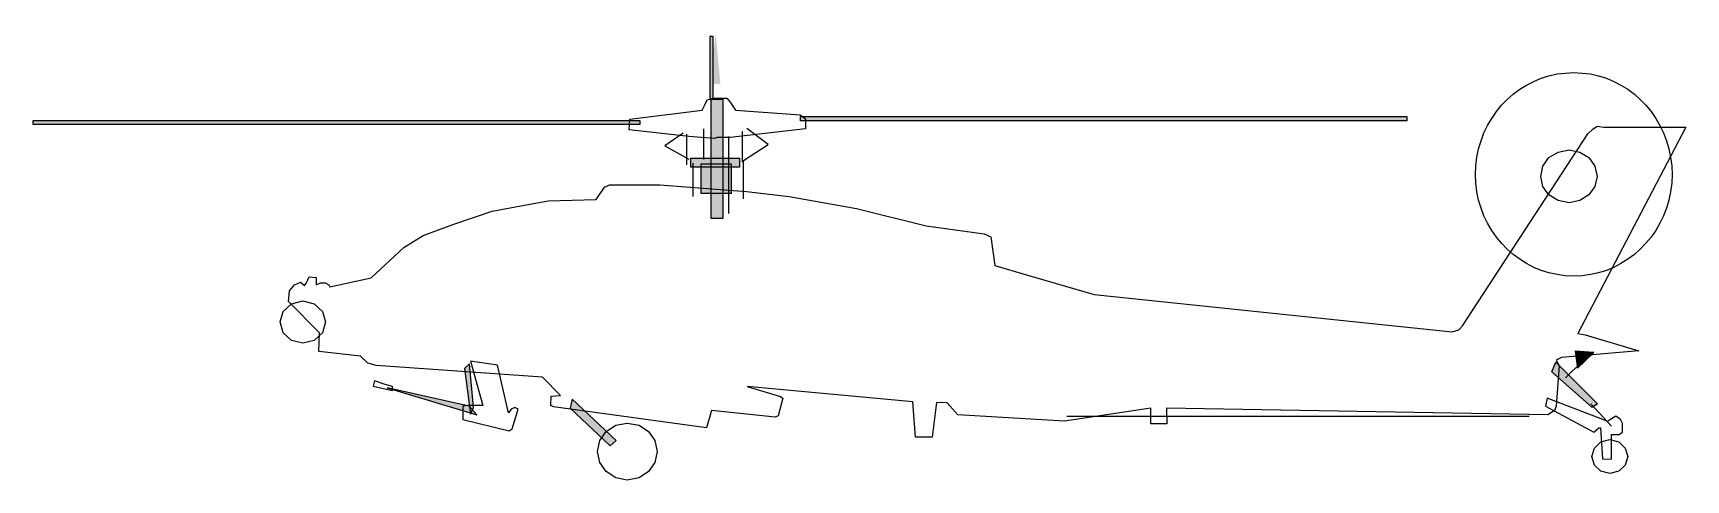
# Model space of a CAD drawing. Extents: x 24658 to 25681, y 5790 to 6067.
import ezdxf

# ---------------------------------------------------------------- set-up
doc = ezdxf.new("R2010")
doc.units = 0
doc.header["$MEASUREMENT"] = 0
doc.layers.add('LAYER_1', color=7, linetype='CONTINUOUS')

msp = doc.modelspace()

# ---------------------------------------------------------------- linework, layer by layer
at = {"layer": 'LAYER_1', "linetype": 'CONTINUOUS'}
for points in [[(25077, 6026), (25079.1, 6026), (25079.1, 6064.6), (25077, 6064.6), (25077, 6026)], [(25671.9, 5979.3), (25671.7, 5973.9), (25671, 5968.6), (25670, 5963.4), (25668.5, 5958.5), (25666.6, 5953.7), (25664.4, 5949.1), (25661.9, 5944.7), (25659, 5940.5), (25655.8, 5936.7), (25652.3, 5933.1), (25648.6, 5929.8), (25644.6, 5926.8), (25640.3, 5924.1), (25635.9, 5921.8), (25631.3, 5919.9), (25626.4, 5918.4), (25621.5, 5917.3), (25616.4, 5916.6), (25611.1, 5916.4), (25605.9, 5916.6), (25600.8, 5917.3), (25595.8, 5918.4), (25591, 5919.9), (25586.4, 5921.8), (25581.9, 5924.1), (25577.7, 5926.8), (25573.7, 5929.8), (25570, 5933.1), (25566.5, 5936.7), (25563.3, 5940.5), (25560.4, 5944.7), (25557.8, 5949.1), (25555.6, 5953.7), (25553.8, 5958.5), (25552.3, 5963.4), (25551.2, 5968.6), (25550.6, 5973.9), (25550.3, 5979.3), (25550.3, 5979.3), (25550.6, 5984.7), (25551.2, 5990.1), (25552.3, 5995.2), (25553.8, 6000.2), (25555.6, 6005), (25557.8, 6009.6), (25560.4, 6014), (25563.3, 6018.2), (25566.5, 6022.1), (25570, 6025.7), (25573.7, 6029), (25577.7, 6032), (25581.9, 6034.6), (25586.4, 6036.9), (25591, 6038.8), (25595.8, 6040.3), (25600.8, 6041.5), (25605.9, 6042.1), (25611.1, 6042.4), (25616.4, 6042.1), (25621.5, 6041.5), (25626.4, 6040.3), (25631.3, 6038.8), (25635.9, 6036.9), (25640.3, 6034.6), (25644.6, 6032), (25648.6, 6029), (25652.3, 6025.7), (25655.8, 6022.1), (25659, 6018.2), (25661.9, 6014), (25664.4, 6009.6), (25666.6, 6005), (25668.5, 6000.2), (25670, 5995.2), (25671, 5990.1), (25671.7, 5984.7), (25671.9, 5979.3), (25671.9, 5979.3)], [(25079.8, 6001.6), (25063.9, 6002.8), (25027, 6006.9), (25027.5, 6013.5), (25072.3, 6019.1), (25074.3, 6023.2), (25075.4, 6025.5), (25079.2, 6026.6), (25087.4, 6026.6), (25089.5, 6024), (25092.8, 6019.1), (25132.9, 6016.3), (25136.2, 6013.7), (25136.2, 6007.6), (25089.5, 6002.1), (25081.4, 6002.1), (25079.8, 6001.6)], [(25077.7, 6026), (25085, 6026), (25085, 5952.1), (25077.7, 5952.1), (25077.7, 6026)], [(24658.5, 6012.8), (25033.6, 6012.8), (25033.6, 6010.2), (24658.5, 6010.2), (24658.5, 6012.8)], [(25133, 6015.1), (25507.9, 6015.1), (25507.9, 6012.5), (25133, 6012.5), (25133, 6015.1)], [(25202.4, 5838.5), (25100.1, 5848), (25120.7, 5841.9), (25122, 5840.8), (25119.3, 5829.9), (25117.3, 5829), (25078, 5833.3), (25075, 5822.5), (24980.2, 5835.5), (24978.6, 5836.3), (24978.9, 5842.1), (24984.7, 5842.5), (24973.5, 5853.9), (24870.6, 5861.1), (24865.5, 5862.5), (24861, 5866.9), (24835.2, 5869.8), (24835.6, 5881.2), (24816.4, 5900.7), (24817.1, 5907.2), (24820.1, 5910.9), (24823.8, 5912.7), (24826.4, 5910.6), (24827.5, 5912.3), (24829.2, 5915.9), (24833.5, 5915.6), (24833.5, 5910.9), (24836.2, 5912.3), (24839.1, 5912.3), (24841.3, 5910.9), (24842, 5909.7), (24867.6, 5915.3), (24887.8, 5934.2), (24899.8, 5941.6), (24918.7, 5948.5), (24942.3, 5956.6), (24962.3, 5960.3), (24977.1, 5963), (25006.6, 5963.9), (25011.8, 5971.5), (25015, 5972.8), (25046, 5972.8), (25099.7, 5968.8), (25126.1, 5965.6), (25167.7, 5958.3), (25210.7, 5947.5), (25246.6, 5942.6), (25250.7, 5940.8), (25253.2, 5922.9), (25272.7, 5917.1), (25314.6, 5905), (25536, 5882), (25540, 5883.1), (25542.4, 5885.6), (25619.9, 6004.5), (25622.9, 6007.4), (25625.6, 6009.2), (25629.8, 6008.5), (25680.5, 6008.5), (25613.6, 5880.9), (25618.2, 5880.1), (25651.4, 5870.1), (25603.6, 5866), (25600.3, 5864.4), (25602.1, 5861.1), (25600.3, 5835.9), (25599.2, 5833.2), (25595.1, 5830.6), (25359.3, 5834.7), (25359.6, 5824.9), (25349.7, 5824.9), (25349.7, 5834.7), (25296.2, 5826.6), (25230.2, 5830.6), (25223.8, 5838), (25217.1, 5838.2), (25214.5, 5816.8), (25204.2, 5816.8), (25202.4, 5838.5)], [(25060.5, 6004.9), (25049.2, 5997), (25064, 5988.8)], [(25062.5, 6004.3), (25062.5, 5985.2)], [(25073.1, 6007.6), (25073.1, 5988.6)], [(25088.4, 6002.9), (25088.4, 5955.1)], [(25097.1, 5986.9), (25097.1, 6005.9)], [(25097.7, 5964.3), (25097.7, 5988), (25113, 5997.9), (25099.9, 6007.7)], [(25065.2, 5989.4), (25095.4, 5989.4), (25095.4, 5983.9), (25065.2, 5983.9), (25065.2, 5989.4)], [(25625.6, 5978.1), (25624.2, 5971.8), (25620.4, 5966.6), (25614.9, 5963.1), (25608.2, 5961.8), (25601.4, 5963.1), (25595.8, 5966.6), (25592.1, 5971.8), (25590.7, 5978.1), (25592.1, 5984.5), (25595.8, 5989.7), (25601.4, 5993.2), (25608.2, 5994.5), (25614.9, 5993.2), (25620.4, 5989.7), (25624.2, 5984.5), (25625.6, 5978.1)], [(25066.4, 5986.3), (25066.4, 5965.6)], [(25071.6, 5985.8), (25090.2, 5985.8), (25090.2, 5967.6), (25071.6, 5967.6), (25071.6, 5985.8)], [(24839.4, 5888), (24837.5, 5881.3), (24832.4, 5876.6), (24825.3, 5874.8), (24818.2, 5876.6), (24813.1, 5881.3), (24811.2, 5888), (24813.1, 5894.5), (24818.2, 5899.2), (24825.3, 5901), (24832.4, 5899.2), (24837.5, 5894.5), (24839.4, 5888)], [(25612.1, 5870), (25613.4, 5859.5), (25623.6, 5869.2), (25612.1, 5870)], [(24929, 5863.7), (24936.6, 5836.3), (24927.2, 5836.3), (24924.2, 5835.9), (24924.2, 5830.9), (24924.2, 5827.7), (24952.8, 5820.6), (24954.8, 5821.8), (24958.4, 5834.1), (24956.3, 5835), (24954.2, 5834.1), (24952.5, 5831.8), (24945.7, 5861.3), (24929, 5863.7)], [(24925.3, 5859.3), (24929, 5830.9), (24930.8, 5835), (24928.3, 5862.1), (24925.3, 5859.3)], [(25600, 5863.1), (25625.9, 5837.4), (25622.5, 5835), (25597.6, 5857.1), (25600, 5863.1)], [(25616.3, 5863.5), (25606, 5853.4)], [(24880.8, 5848.1), (24876.2, 5849.4), (24869.7, 5851.5), (24868.8, 5848.3), (24880.8, 5845.6), (24880.8, 5848.1)], [(24928.1, 5835.9), (24877.5, 5847.2), (24932.9, 5830.6), (24928.1, 5835.9)], [(24990.6, 5834.7), (25015.4, 5811.3), (25019.1, 5814.7), (24991.8, 5840.2), (24990.6, 5834.7)], [(25593.7, 5835.9), (25623.6, 5819.9), (25626.7, 5822.4), (25627.7, 5822.4), (25628.9, 5803.4), (25634.5, 5803.2), (25634.5, 5817.4), (25634.5, 5818.4), (25639.3, 5818.4), (25641.2, 5819.8), (25641.2, 5825.1), (25640.1, 5827.7), (25637.1, 5829.7), (25633.9, 5827.7), (25632.1, 5826.4), (25629.2, 5827.7), (25594.6, 5840.9), (25593.7, 5835.9)], [(25621.7, 5837.4), (25634.5, 5823.5)], [(25044.4, 5807.8), (25043, 5801), (25039, 5795.4), (25033.2, 5791.6), (25025.9, 5790.2), (25018.8, 5791.6), (25012.9, 5795.4), (25008.9, 5801), (25007.4, 5807.8), (25008.9, 5814.7), (25012.9, 5820.3), (25018.8, 5824.1), (25025.9, 5825.4), (25033.2, 5824.1), (25039, 5820.3), (25043, 5814.7), (25044.4, 5807.8)], [(25297.8, 5829.8), (25583.6, 5829.8)], [(25644.5, 5804.8), (25643, 5799.4), (25639, 5795.7), (25633.4, 5794.2), (25627.9, 5795.7), (25623.9, 5799.4), (25622.4, 5804.8), (25623.9, 5810), (25627.9, 5813.8), (25633.4, 5815.2), (25639, 5813.8), (25643, 5810), (25644.5, 5804.8)]]:
    msp.add_lwpolyline(points, dxfattribs=at)
at = {"layer": 'LAYER_1'}
for points in [[(25080.6, 6035.3), (25083.5, 6035.3), (25077, 6035.6), (25080.6, 6066.8)], [(25077, 6026), (25079.1, 6026), (25077, 6064.6), (25079.1, 6064.6)], [(25077.7, 6026), (25085, 6026), (25077.7, 5952.1), (25085, 5952.1)], [(24658.5, 6012.8), (25033.6, 6012.8), (24658.5, 6010.2), (25033.6, 6010.2)], [(25133, 6015.1), (25507.9, 6015.1), (25133, 6012.5), (25507.9, 6012.5)], [(25065.2, 5989.4), (25095.4, 5989.4), (25065.2, 5983.9), (25095.4, 5983.9)], [(25071.6, 5985.8), (25090.2, 5985.8), (25071.6, 5967.6), (25090.2, 5967.6)], [(25612.1, 5870), (25613.4, 5859.5), (25612.1, 5870), (25623.6, 5869.2)], [(24925.3, 5859.3), (24929, 5830.9), (24928.3, 5862.1), (24930.8, 5835)], [(25600, 5863.1), (25625.9, 5837.4), (25597.6, 5857.1), (25622.5, 5835)], [(24928.1, 5835.9), (24877.5, 5847.2), (24928.1, 5835.9), (24932.9, 5830.6)], [(24990.6, 5834.7), (25015.4, 5811.3), (24991.8, 5840.2), (25019.1, 5814.7)]]:
    msp.add_solid(points, dxfattribs=at)

doc.saveas('drawing.dxf')
